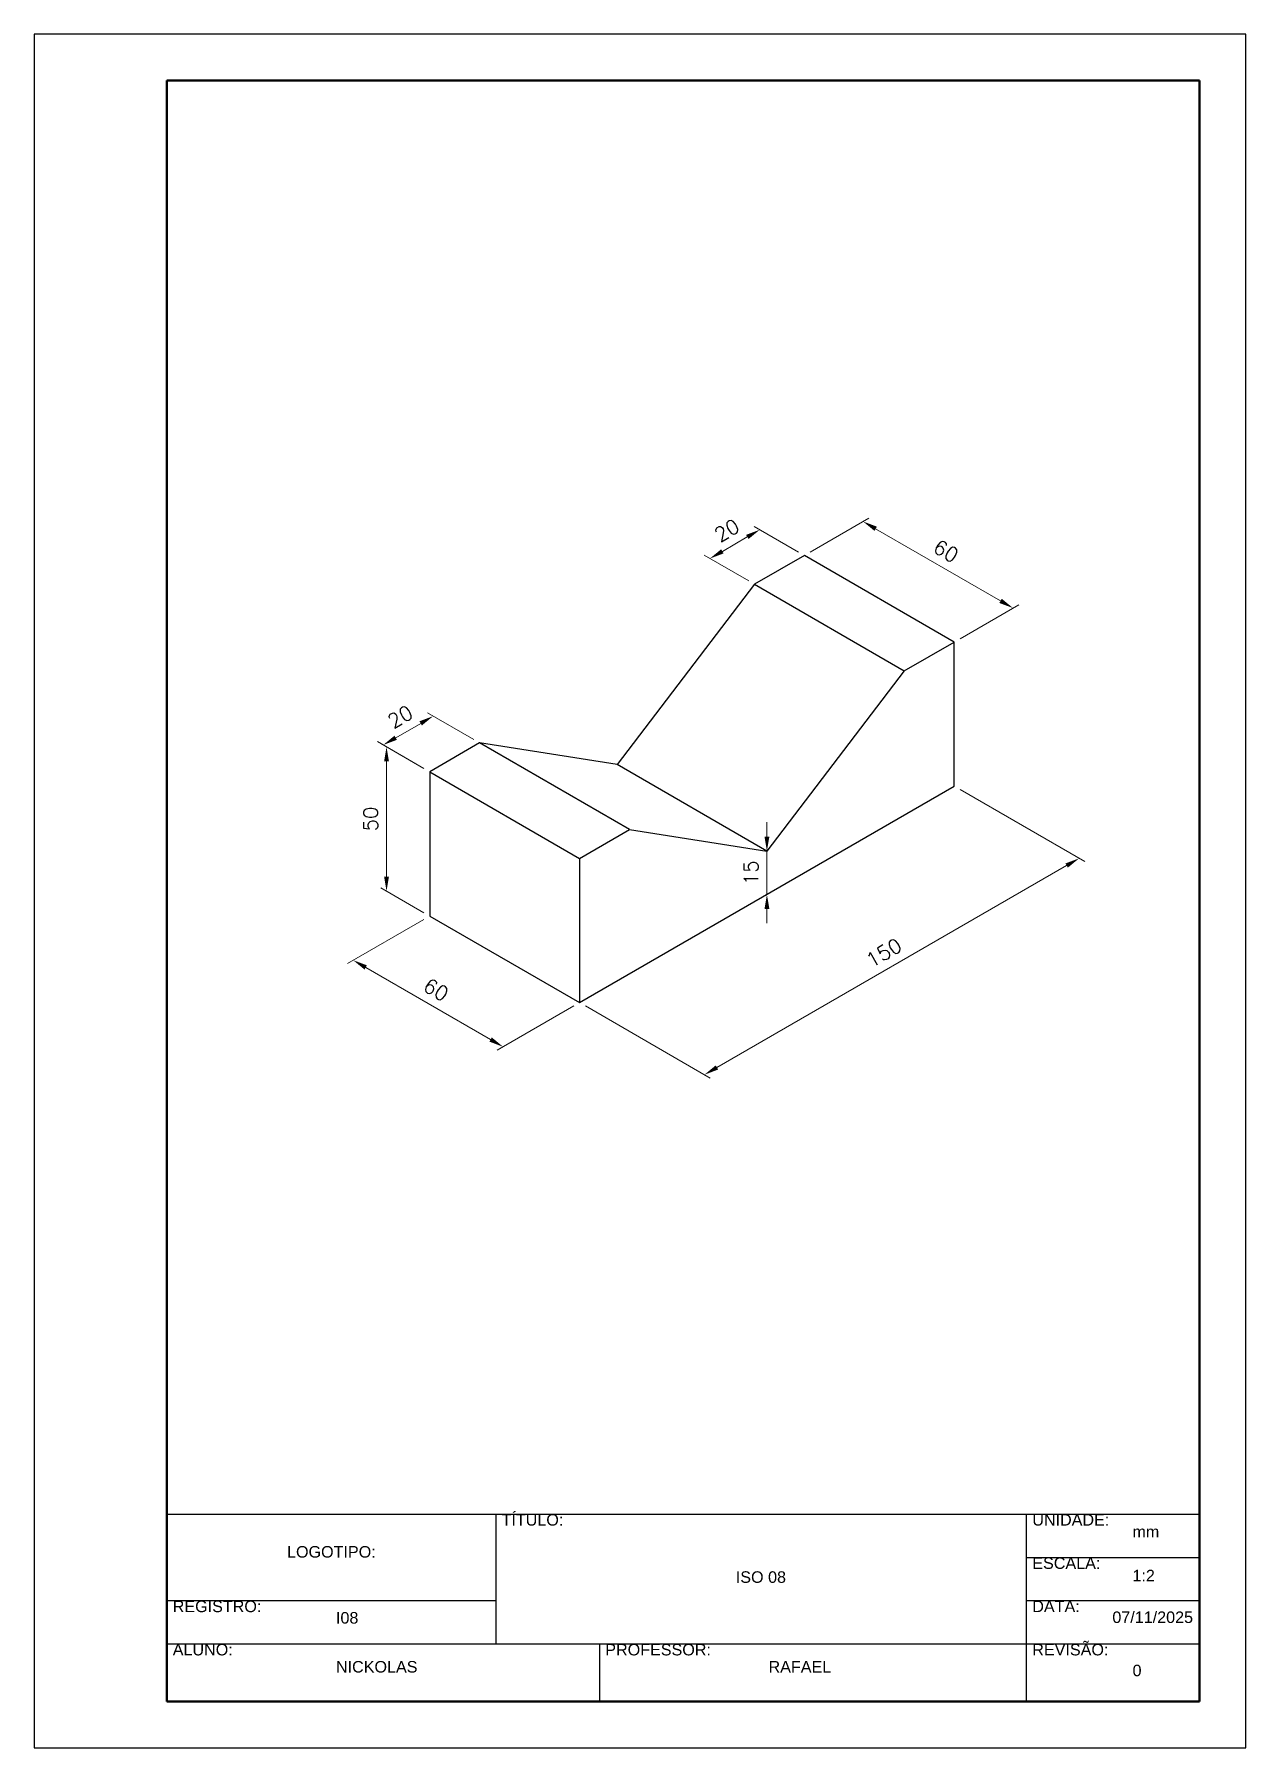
# Paper-space layout 'Layout1' of a CAD drawing. Header units: millimetres. Extents: x 36 to 246, y 12 to 309.
# The model-space entities are those that its viewports show. They can reach past a viewport. Long polylines and large blocks are cut down to what shows.
import ezdxf

# ---------------------------------------------------------------- set-up
doc = ezdxf.new("R2010")
doc.units = ezdxf.units.MM
for name, color, linetype, lineweight in [('CONTORNO 1', 3, 'Continuous', 25), ('CONTORNO 2', 4, 'Continuous', 30), ('CONTORNO 3', 6, 'Continuous', 50), ('COTA', 1, 'Continuous', 13), ('TEXTO 1', 2, 'Continuous', 25), ('TEXTO 2', 3, 'Continuous', 25), ('VIEWPORT', 9, 'Continuous', 13)]:
    doc.layers.add(name, color=color, linetype=linetype, lineweight=lineweight)
doc.layers.get('VIEWPORT').off()
doc.styles.add('ROMANS', font='romans.shx')
doc.styles.get("Standard").update_dxf_attribs({"font": 'arial.ttf'})
doc.dimstyles.new('Padrão', dxfattribs={"dimscale": 2, "dimtxt": 2.5, "dimasz": 2.5, "dimexe": 1, "dimexo": 1, "dimgap": 1.5, "dimtad": 1, "dimdsep": 46, "dimtxsty": 'ROMANS', "dimcen": 2.5, "dimclrd": 1, "dimclre": 1, "dimclrt": 2, "dimadec": 0, "dimazin": 2, "dimtfac": 1, "dimtmove": 0, "dimatfit": 3, "dimfxl": 0, "dimlwd": -1, "dimlwe": -1, "dimarcsym": 0})

# ---------------------------------------------------------------- blocks, each defined once
blk = doc.blocks.new('*D7')
at = {"layer": 'COTA', "color": 1}
for p, q in [((2319.54, 1582.28), (2304.57, 1590.92)), ((2306.57, 1584.76), (2306.57, 1544.76)), ((2319.54, 1532.28), (2304.57, 1540.92))]:
    blk.add_line(p, q, dxfattribs=at)
for points in [[(2305.74, 1584.76), (2307.41, 1584.76), (2306.57, 1589.76)], [(2305.74, 1544.76), (2307.41, 1544.76), (2306.57, 1539.76)]]:
    blk.add_solid(points, dxfattribs=at)
at = {"layer": 'Defpoints', "color": 0}
for p in [(2321.54, 1581.12), (2306.57, 1539.76), (2321.54, 1531.12)]:
    blk.add_point(p, dxfattribs=at)
at = {"layer": 'COTA', "color": 2, "insert": (2301.07, 1564.76), "char_height": 5, "attachment_point": 5, "rotation": 90, "style": 'ROMANS'}
blk.add_mtext('50', dxfattribs=at)
blk = doc.blocks.new('*D8')
at = {"layer": 'COTA', "color": 1}
for p, q in [((2319.54, 1529.97), (2293.02, 1514.66)), ((2299.35, 1513.31), (2342.65, 1488.31)), ((2371.5, 1499.97), (2344.98, 1484.66))]:
    blk.add_line(p, q, dxfattribs=at)
for points in [[(2299.77, 1514.04), (2298.94, 1512.59), (2295.02, 1515.81)], [(2343.07, 1489.04), (2342.24, 1487.59), (2346.98, 1485.81)]]:
    blk.add_solid(points, dxfattribs=at)
at = {"layer": 'Defpoints', "color": 0}
for p in [(2321.54, 1531.12), (2373.5, 1501.12), (2346.98, 1485.81)]:
    blk.add_point(p, dxfattribs=at)
at = {"layer": 'COTA', "color": 2, "insert": (2323.75, 1505.58), "char_height": 5, "attachment_point": 5, "rotation": 330, "style": 'ROMANS'}
blk.add_mtext('60', dxfattribs=at)
blk = doc.blocks.new('*D9')
at = {"layer": 'COTA', "color": 1}
for p, q in [((2505.4, 1574.97), (2548.69, 1549.98)), ((2421.12, 1478.63), (2542.36, 1548.63)), ((2375.5, 1499.97), (2418.79, 1474.98))]:
    blk.add_line(p, q, dxfattribs=at)
for points in [[(2541.94, 1549.35), (2542.78, 1547.91), (2546.69, 1551.13)], [(2420.7, 1479.35), (2421.53, 1477.91), (2416.79, 1476.13)]]:
    blk.add_solid(points, dxfattribs=at)
at = {"layer": 'Defpoints', "color": 0}
for p in [(2503.4, 1576.12), (2546.69, 1551.13), (2373.5, 1501.12)]:
    blk.add_point(p, dxfattribs=at)
at = {"layer": 'COTA', "color": 2, "insert": (2478.99, 1518.4), "char_height": 5, "attachment_point": 5, "rotation": 30, "style": 'ROMANS'}
blk.add_mtext('150', dxfattribs=at)
blk = doc.blocks.new('*D10')
at = {"layer": 'COTA', "color": 1}
for p, q in [((2449.44, 1657.28), (2433.98, 1666.2)), ((2422.99, 1657.55), (2431.65, 1662.55)), ((2432.12, 1647.28), (2416.66, 1656.2))]:
    blk.add_line(p, q, dxfattribs=at)
for points in [[(2431.24, 1663.27), (2432.07, 1661.83), (2435.98, 1665.05)], [(2422.58, 1658.27), (2423.41, 1656.83), (2418.66, 1655.05)]]:
    blk.add_solid(points, dxfattribs=at)
at = {"layer": 'Defpoints', "color": 0}
for p in [(2435.98, 1665.05), (2451.44, 1656.12), (2434.12, 1646.12)]:
    blk.add_point(p, dxfattribs=at)
at = {"layer": 'COTA', "color": 2, "insert": (2424.57, 1664.81), "char_height": 5, "attachment_point": 5, "rotation": 30, "style": 'ROMANS'}
blk.add_mtext('20', dxfattribs=at)
blk = doc.blocks.new('*D11')
at = {"layer": 'COTA', "color": 1}
for p, q in [((2309.75, 1592.93), (2318.41, 1597.93)), ((2336.86, 1592.28), (2320.74, 1601.59)), ((2319.54, 1582.28), (2303.42, 1591.59))]:
    blk.add_line(p, q, dxfattribs=at)
for points in [[(2317.99, 1598.65), (2318.82, 1597.21), (2322.74, 1600.43)], [(2309.33, 1593.65), (2310.16, 1592.21), (2305.42, 1590.43)]]:
    blk.add_solid(points, dxfattribs=at)
at = {"layer": 'Defpoints', "color": 0}
for p in [(2322.74, 1600.43), (2338.86, 1591.12), (2321.54, 1581.12)]:
    blk.add_point(p, dxfattribs=at)
at = {"layer": 'COTA', "color": 2, "insert": (2311.33, 1600.2), "char_height": 5, "attachment_point": 5, "rotation": 30, "style": 'ROMANS'}
blk.add_mtext('20', dxfattribs=at)
blk = doc.blocks.new('*D12')
at = {"layer": 'COTA', "color": 1}
for p, q in [((2453.44, 1657.28), (2473.81, 1669.04)), ((2476.14, 1665.39), (2519.45, 1640.39)), ((2505.4, 1627.28), (2525.78, 1639.04))]:
    blk.add_line(p, q, dxfattribs=at)
for points in [[(2476.56, 1666.11), (2475.73, 1664.66), (2471.81, 1667.89)], [(2519.86, 1641.11), (2519.03, 1639.66), (2523.78, 1637.89)]]:
    blk.add_solid(points, dxfattribs=at)
at = {"layer": 'Defpoints', "color": 0}
for p in [(2451.44, 1656.12), (2523.78, 1637.89), (2503.4, 1626.12)]:
    blk.add_point(p, dxfattribs=at)
at = {"layer": 'COTA', "color": 2, "insert": (2500.54, 1657.65), "char_height": 5, "attachment_point": 5, "rotation": 330, "style": 'ROMANS'}
blk.add_mtext('60', dxfattribs=at)
blk = doc.blocks.new('*D13')
at = {"layer": 'COTA', "color": 1}
for p, q in [((2438.45, 1558.62), (2438.45, 1563.62)), ((2438.45, 1553.62), (2438.45, 1538.62)), ((2438.45, 1533.62), (2438.45, 1528.62))]:
    blk.add_line(p, q, dxfattribs=at)
for points in [[(2437.62, 1558.62), (2439.29, 1558.62), (2438.45, 1553.62)], [(2437.62, 1533.62), (2439.29, 1533.62), (2438.45, 1538.62)]]:
    blk.add_solid(points, dxfattribs=at)
at = {"layer": 'Defpoints', "color": 0}
for p in [(2438.45, 1553.62), (2438.45, 1538.62), (2438.45, 1538.62)]:
    blk.add_point(p, dxfattribs=at)
at = {"layer": 'COTA', "color": 2, "insert": (2432.95, 1546.12), "char_height": 5, "attachment_point": 5, "rotation": 90, "style": 'ROMANS'}
blk.add_mtext('15', dxfattribs=at)

msp = doc.modelspace()

# ---------------------------------------------------------------- linework, layer by layer
at = {"layer": 'CONTORNO 1'}
for p, q in [((2451.443, 1656.124), (2434.122, 1646.124)), ((2503.404, 1626.124), (2451.443, 1656.124)), ((2434.122, 1646.124), (2386.491, 1583.624)), ((2434.122, 1646.124), (2486.084, 1616.124)), ((2486.084, 1616.124), (2503.404, 1626.124)), ((2503.404, 1576.124), (2503.404, 1626.124)), ((2486.084, 1616.124), (2438.452, 1553.624)), ((2338.86, 1591.124), (2321.539, 1581.124)), ((2390.821, 1561.124), (2338.86, 1591.124)), ((2386.491, 1583.624), (2338.86, 1591.124)), ((2321.539, 1581.124), (2321.539, 1531.124)), ((2321.539, 1581.124), (2373.501, 1551.124)), ((2438.452, 1553.624), (2386.491, 1583.624)), ((2373.501, 1501.124), (2503.404, 1576.124)), ((2373.501, 1551.124), (2390.821, 1561.124)), ((2390.821, 1561.124), (2438.452, 1553.624)), ((2373.501, 1551.124), (2373.501, 1501.124)), ((2321.539, 1531.124), (2373.501, 1501.124))]:
    msp.add_line(p, q, dxfattribs=at)

# ---------------------------------------------------------------- dimensions: what is measured, and where the dimension line sits
at = {"layer": 'COTA'}
for p1, p2, distance, picture, middle in [((2434.122, 1646.124), (2451.443, 1656.124), 15.459, '*D10', (2424.574, 1664.813)), ((2451.443, 1656.124), (2503.404, 1626.124), 20.371, '*D12', (2500.545, 1657.649)), ((2321.539, 1581.124), (2338.86, 1591.124), 16.123, '*D11', (2311.326, 1600.196)), ((2321.539, 1581.124), (2321.539, 1531.124), -14.965, '*D7', (2301.074, 1564.765)), ((2373.501, 1501.124), (2503.404, 1576.124), -43.286, '*D9', (2478.989, 1518.396)), ((2438.452, 1553.624), (2438.452, 1538.624), 0, '*D13', (2432.952, 1546.124)), ((2321.539, 1531.124), (2373.501, 1501.124), -26.517, '*D8', (2323.752, 1505.578))]:
    dim = msp.add_aligned_dim(p1=p1, p2=p2, distance=distance, dimstyle='Padrão', dxfattribs=at)
    dim.commit()
    dim.dimension.update_dxf_attribs({"geometry": picture, "text_midpoint": middle})

psp = doc.layouts.get("Layout1")

# ---------------------------------------------------------------- linework, layer by layer
at = {"layer": 'CONTORNO 2'}
for p, q in [((35.93, 309.13), (35.93, 12.13)), ((245.93, 309.13), (35.93, 309.13)), ((245.93, 12.13), (245.93, 309.13)), ((58.93, 52.63), (237.93, 52.63)), ((115.93, 52.63), (115.93, 30.13)), ((207.93, 52.63), (237.93, 52.63)), ((207.93, 20.13), (207.93, 52.63)), ((207.93, 45.13), (237.93, 45.13)), ((58.93, 37.63), (115.93, 37.63)), ((207.93, 37.63), (237.93, 37.63)), ((207.93, 37.63), (237.93, 37.63)), ((58.93, 30.13), (237.93, 30.13)), ((133.91, 30.13), (133.91, 20.13)), ((207.93, 30.13), (237.93, 30.13)), ((35.93, 12.13), (245.93, 12.13))]:
    psp.add_line(p, q, dxfattribs=at)
at = {"layer": 'CONTORNO 3'}
for p, q in [((58.93, 301.13), (58.93, 20.13)), ((237.93, 301.13), (58.93, 301.13)), ((237.93, 20.13), (237.93, 301.13)), ((58.93, 20.13), (237.93, 20.13))]:
    psp.add_line(p, q, dxfattribs=at)

# ---------------------------------------------------------------- texts
at = {"layer": 'TEXTO 1', "char_height": 2, "attachment_point": 1}
for s, insert in [('{\\W1.288224; }mm{\\H1.5x; }', (225.29, 50.57)), ('{\\W1.288224; }ISO 08{\\H1.51774x; }', (156.54, 42.71)), ('{\\W1.288224; }1:2{\\H1.50409x; }', (225.29, 42.97)), ('{\\W1.288224; }I08{\\H1.50409x; }', (87.23, 35.65)), ('{\\W1.288224; }07/11/2025{\\H1.51705x; }', (221.81, 35.75)), ('{\\W1.288224; }NICKOLAS{\\H1.51774x; }', (87.23, 27.16)), ('{\\W1.288224; }RAFAEL{\\H1.5x; }', (162.21, 27.16)), ('{\\W1.288224; }0{\\H1.50409x; }', (225.31, 26.52))]:
    psp.add_mtext_dynamic_manual_height_columns(s, width=74.98, gutter_width=653.2, heights=[0], dxfattribs=dict(at, insert=insert))
at = {"layer": 'TEXTO 2', "char_height": 2}
for s, width, insert, attachment_point in [('{\\W1.288224; }TÍTULO:{\\H1.75239x; }', 57, (115.93, 52.63), 1), ('{\\W1.288224; }UNIDADE:{\\H1.5x; }', 57, (207.93, 52.63), 1), ('LOGOTIPO:', 57, (87.43, 46.07), 5), ('{\\W1.288224; }ESCALA:{\\H1.51705x; }', 57, (207.93, 45.13), 1), ('{\\W1.288224; }REGISTRO:{\\H1.51774x; }', 57, (58.93, 37.63), 1), ('{\\W1.288224; }DATA:{\\H1.5x; }', 57, (207.93, 37.63), 1), ('{\\W1.288224; }ALUNO:{\\H1.51774x; }', 74.98, (58.93, 30.13), 1), ('{\\W1.288224; }PROFESSOR:{\\H1.51774x; }', 74.98, (133.91, 30.13), 1), ('{\\W1.288224; }REVISÃO:{\\H1.71896x; }', 57, (207.93, 30.13), 1)]:
    psp.add_mtext_dynamic_manual_height_columns(s, width=width, gutter_width=653.2, heights=[0], dxfattribs=dict(at, insert=insert, attachment_point=attachment_point))

# ---------------------------------------------------------------- viewports
at = {"layer": 'VIEWPORT'}
psp.add_viewport(center=(148.43, 176.88), size=(179, 248.5), view_center_point=(2409.449, 1572.311), view_height=497, dxfattribs=at)

doc.saveas('drawing.dxf')
